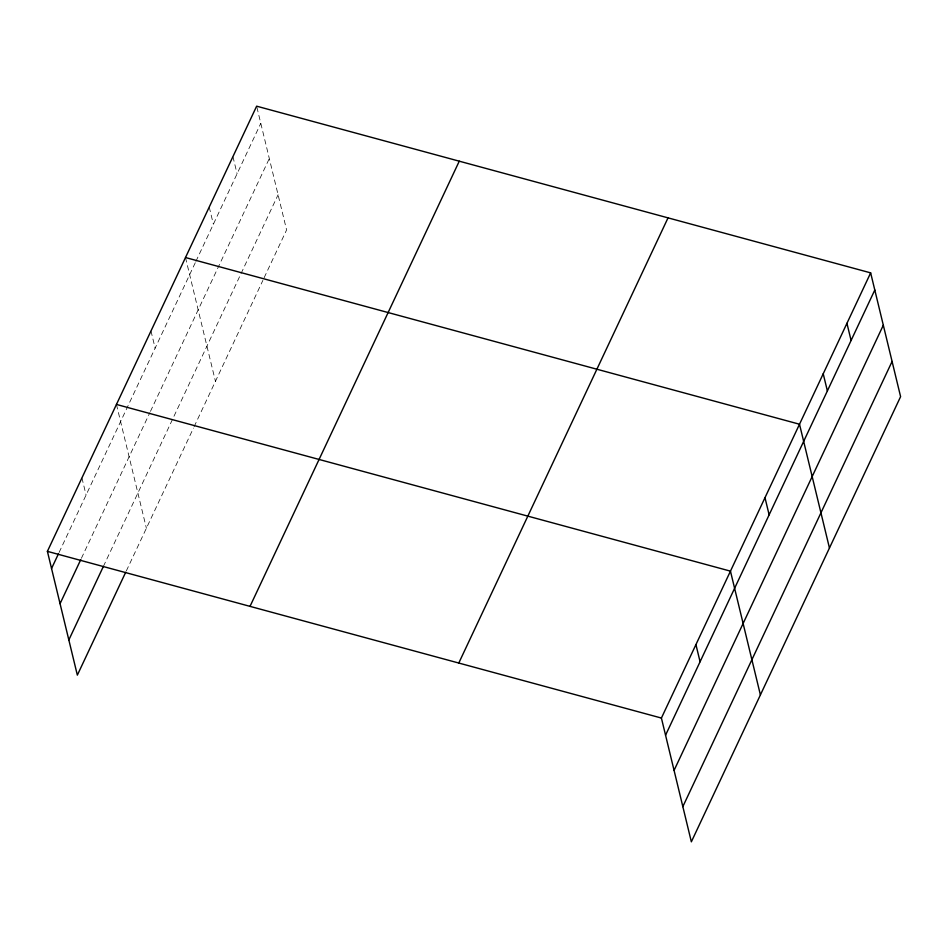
<?xml version="1.0" encoding="UTF-8"?>
<svg xmlns="http://www.w3.org/2000/svg" width="948" height="948" viewBox="0 0 948 948"><rect width="100%" height="100%" fill="white"/><g stroke="black" fill="none" stroke-linecap="round" stroke-linejoin="round"><path stroke-width="0.71" stroke-dasharray="4.74 3.56" d="M59.084 552.471L195.276 262.726M195.892 261.399L260.795 123.323M81.41 558.277L149.831 412.7M150.459 411.373L269.315 158.506M103.356 566.489L278.084 194.767M126.309 570.957L193.475 428.058M194.103 426.719L262.88 280.407M264.125 277.752L286.592 229.949L256.647 106.176M232.935 156.621L237.083 173.768M209.224 207.079L213.371 224.226M185.5 257.536L215.445 381.309M150.981 330.982L155.128 348.141M116.45 404.441L146.395 528.226M81.931 477.899L86.078 495.046"/><path stroke-width="1.42" d="M125.681 572.296L77.345 675.13L47.4 551.357L256.647 106.176L870.655 272.87L900.6 396.643L691.353 841.824L661.408 718.051L870.655 272.87M51.547 568.504L58.456 553.81M60.056 603.686L80.781 559.616M68.837 639.947L103.356 566.489M250.023 606.365L459.27 161.184M458.785 663.043L668.032 217.862M665.555 735.198L874.803 290.017M674.064 770.392L883.311 325.2M682.833 806.641L892.092 361.461M185.5 257.536L799.508 424.23L829.453 548.003M116.45 404.441L730.458 571.146L760.403 694.92M47.4 551.357L661.408 718.051M846.943 323.327L851.091 340.474M823.22 373.773L827.379 390.92M764.989 497.688L769.136 514.835M695.927 644.593L700.074 661.74"/></g></svg>
